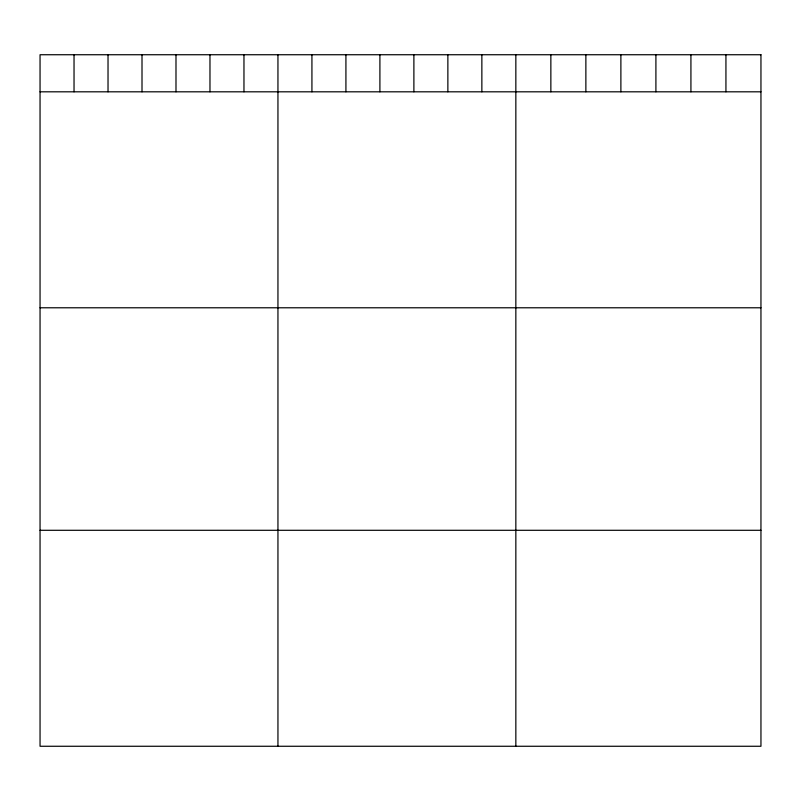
<?xml version="1.0" encoding="UTF-8"?>
<svg xmlns="http://www.w3.org/2000/svg" width="801" height="801" viewBox="0 0 801 801"><rect width="100%" height="100%" fill="white"/><g stroke="black" fill="none" stroke-linecap="round" stroke-linejoin="round"><path stroke-width="1.2" d="M40.05 91.815L760.95 91.815M40.05 307.784L760.95 307.784M40.05 530.292L760.95 530.292M725.936 54.738L725.936 91.815M690.923 54.738L690.923 91.815M655.909 54.738L655.909 91.815M620.885 54.738L620.885 91.815M585.871 54.738L585.871 91.815M550.858 54.738L550.858 91.815M515.844 54.738L515.844 746.262M481.862 54.738L481.862 91.815M447.869 54.738L447.869 91.815M413.887 54.738L413.887 91.815M379.904 54.738L379.904 91.815M345.922 54.738L345.922 91.815M311.929 54.738L311.929 91.815M277.947 54.738L277.947 746.262M243.965 54.738L243.965 91.815M209.972 54.738L209.972 91.815M175.99 54.738L175.99 91.815M142.007 54.738L142.007 91.815M108.025 54.738L108.025 91.815M74.032 54.738L74.032 91.815M760.95 54.738L40.05 54.738L40.05 746.262L760.95 746.262L760.95 54.738"/></g></svg>
